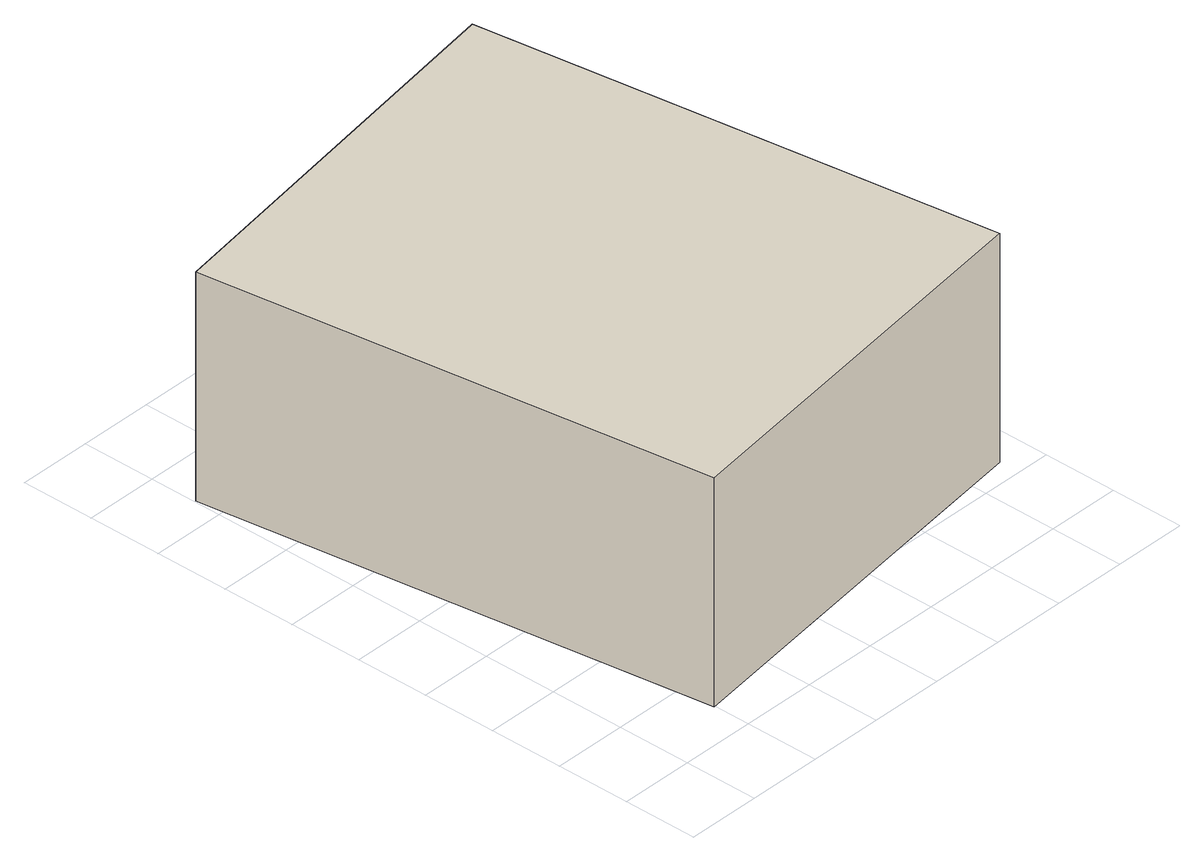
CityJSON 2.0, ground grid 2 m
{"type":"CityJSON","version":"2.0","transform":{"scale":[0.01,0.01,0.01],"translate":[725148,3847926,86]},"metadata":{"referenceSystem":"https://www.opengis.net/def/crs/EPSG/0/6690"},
"CityObjects":{
"building1":{"type":"Building","attributes":{"class":"3001","usage":"451","Height.highReference":"highestRoofEdge","Height.lowReference":"lowestGroundPoint","Height.status":"measured","measuredHeight":6.9,"storeysAboveGround":1},"geometry":[{"type":"Solid","lod":"2","boundaries":[[[[0,1,2,3]],[[2,4,5,3]],[[1,6,4,2]],[[0,7,6,1]],[[3,5,7,0]],[[7,6,4,5]]]]}]},
"building2":{"type":"Building","attributes":{"class":"3001","usage":"451","Height.highReference":"highestRoofEdge","Height.lowReference":"lowestGroundPoint","Height.status":"measured","measuredHeight":6.9,"storeysAboveGround":1},"geometry":[{"type":"MultiSurface","lod":"2","boundaries":[[[0,1,2,3]],[[2,4,5,3]],[[1,6,4,2]],[[0,7,6,1]],[[3,5,7,0]]]}]},
"building3":{"type":"Building","attributes":{"class":"3001","usage":"451","Height.highReference":"highestRoofEdge","Height.lowReference":"lowestGroundPoint","Height.status":"measured","measuredHeight":6.9,"storeysAboveGround":1},"geometry":[{"type":"Solid","lod":"3","boundaries":[[[[0,1,2,3]],[[2,4,5,3]],[[1,6,4,2]],[[0,7,6,1]],[[3,5,7,0]],[[7,6,4,5]]]]}]},
"building4":{"type":"Building","attributes":{"class":"3001","usage":"451","Height.highReference":"highestRoofEdge","Height.lowReference":"lowestGroundPoint","Height.status":"measured","measuredHeight":6.9,"storeysAboveGround":1},"geometry":[{"type":"MultiSurface","lod":"3","boundaries":[[[0,1,2,3]],[[2,4,5,3]],[[1,6,4,2]],[[0,7,6,1]],[[3,5,7,0]]]}]}
},
"vertices":[
[198,99,79],[4,1473,79],[1113,1654,79],[1310,257,79],[1113,1654,702],[1310,257,702],[4,1473,702],[198,99,702]
]}
